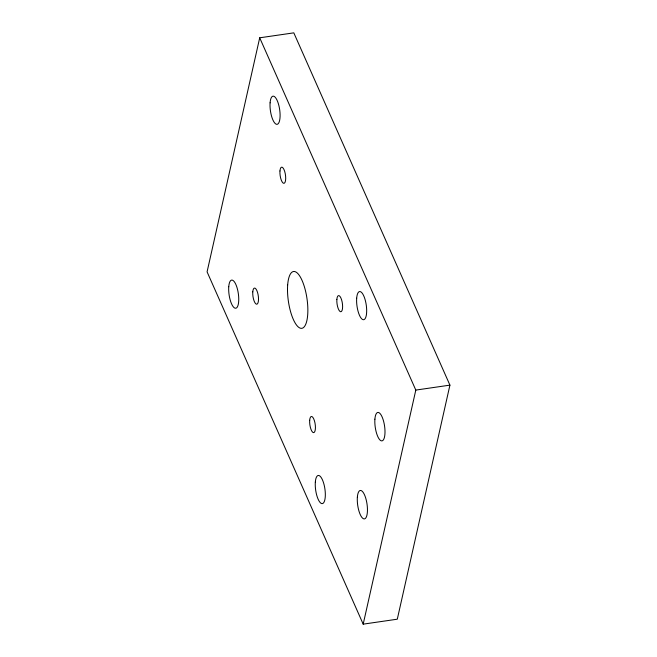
<?xml version="1.0" encoding="UTF-8"?>
<svg xmlns="http://www.w3.org/2000/svg" width="657" height="657" viewBox="0 0 657 657"><rect width="100%" height="100%" fill="white"/><g stroke="black" fill="none" stroke-linecap="round" stroke-linejoin="round"><path stroke-width="0.99" d="M259.704 37.802L207.078 271.867L363.19 624.15L397.296 619.198L449.922 385.133L293.81 32.85L259.704 37.802L415.807 390.086L363.19 624.15M415.807 390.086L449.922 385.133M357.359 497.201A14.364 4.698 81.7 0 0 364.06 518.907A14.364 4.698 81.7 0 0 365.67 497.949A14.364 4.698 81.7 0 0 357.359 497.201M374.901 419.174A14.364 4.698 81.7 0 0 381.602 440.888A14.364 4.698 81.7 0 0 383.212 419.922A14.364 4.698 81.7 0 0 374.901 419.174M228.751 286.739A14.224 4.656 81.7 0 0 235.387 308.248A14.224 4.656 81.7 0 0 236.98 287.479A14.224 4.656 81.7 0 0 228.751 286.739M270.093 102.837A14.224 4.656 81.7 0 0 276.728 124.337A14.224 4.656 81.7 0 0 278.33 103.576A14.224 4.656 81.7 0 0 270.093 102.837M279.956 170.976A8.171 2.677 81.7 0 0 283.767 183.328A8.171 2.677 81.7 0 0 284.686 171.403A8.171 2.677 81.7 0 0 279.956 170.976M252.781 291.864A8.171 2.677 81.7 0 0 256.591 304.216A8.171 2.677 81.7 0 0 257.503 292.291A8.171 2.677 81.7 0 0 252.781 291.864M315.327 482.123A14.224 4.656 81.7 0 0 321.963 503.623A14.224 4.656 81.7 0 0 323.564 482.862A14.224 4.656 81.7 0 0 315.327 482.123M309.685 420.291A8.171 2.677 81.7 0 0 313.504 432.643A8.171 2.677 81.7 0 0 314.416 420.718A8.171 2.677 81.7 0 0 309.685 420.291M336.869 299.403A8.171 2.677 81.7 0 0 340.679 311.755A8.171 2.677 81.7 0 0 341.599 299.83A8.171 2.677 81.7 0 0 336.869 299.403M356.677 298.212A14.224 4.656 81.7 0 0 363.313 319.721A14.224 4.656 81.7 0 0 364.906 298.951A14.224 4.656 81.7 0 0 356.677 298.212M287.667 284.924A28.727 9.403 81.7 0 0 301.062 328.336A28.727 9.403 81.7 0 0 304.281 286.419A28.727 9.403 81.7 0 0 287.667 284.924"/></g></svg>
